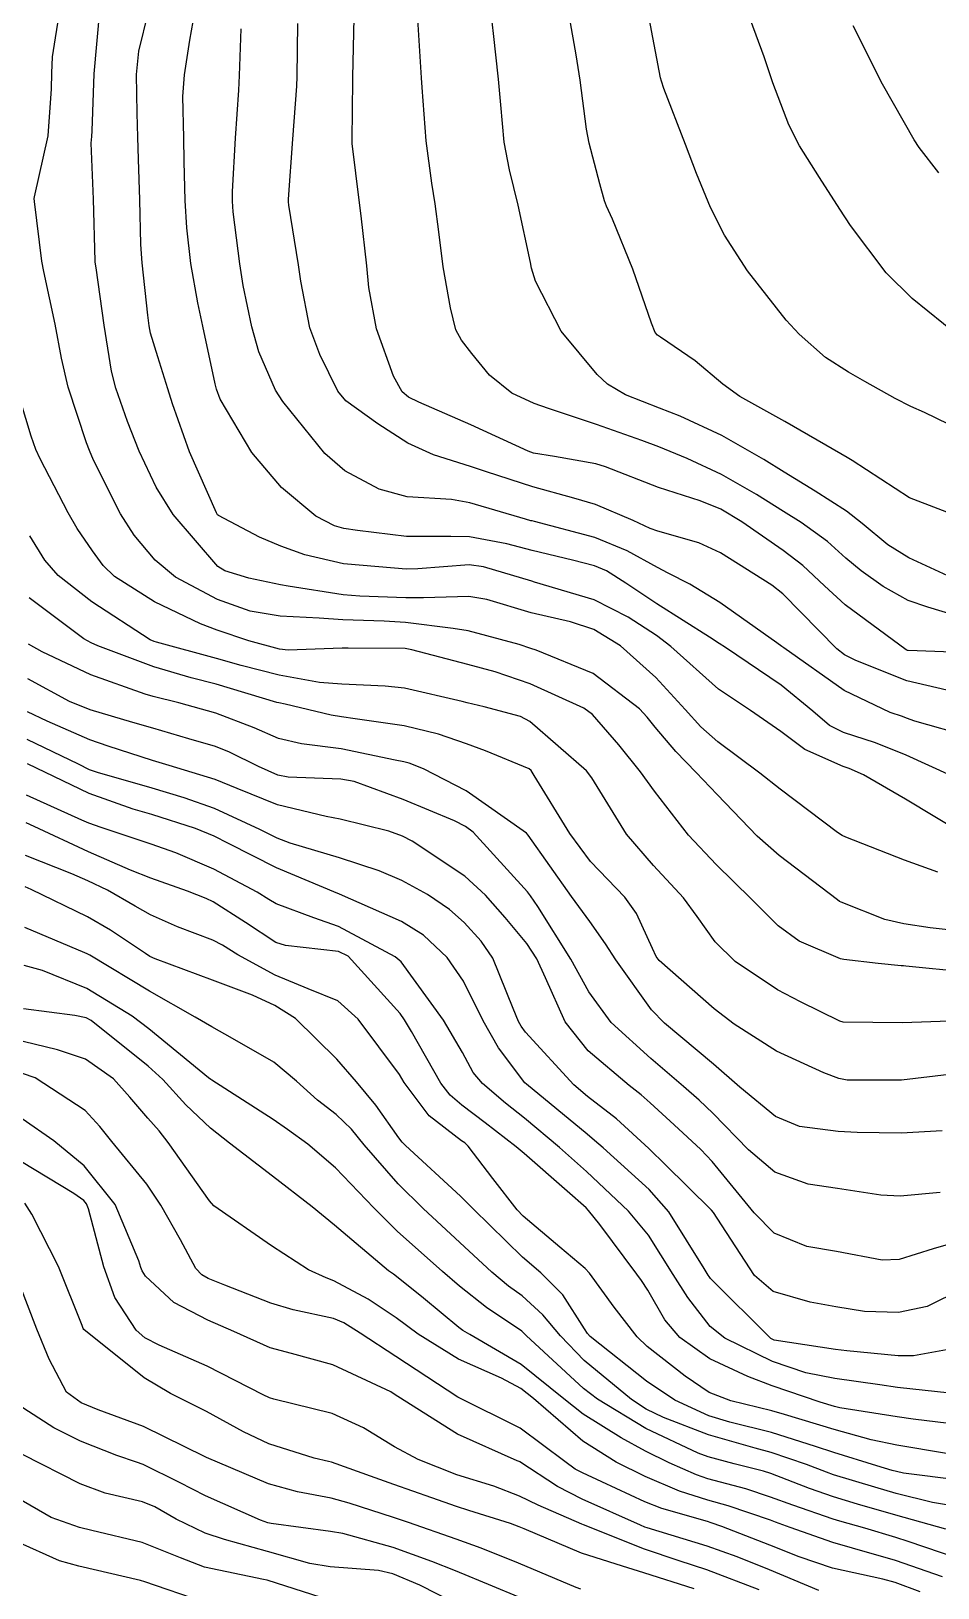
# Model space of a CAD drawing. Header units: metres. Extents: x 318500 to 325275, y 7408834 to 7428799.
# Drawn here: x 322762.46 to 322791.35, y 7421890.12 to 7421939.71 of the extents above; entities that cross this region are included whole.
import ezdxf

# ---------------------------------------------------------------- set-up
doc = ezdxf.new("R2010")
doc.units = ezdxf.units.M
doc.header["$MEASUREMENT"] = 0
for name, color, linetype in [('Curvas de Nivel 1m', 11, 'Continuous'), ('Curvas de Nivel 5m', 15, 'Continuous'), ('Vias Primárias', 230, 'Continuous')]:
    doc.layers.add(name, color=color, linetype=linetype)

msp = doc.modelspace()

# ---------------------------------------------------------------- linework, layer by layer
at = {"layer": 'Curvas de Nivel 1m', "flags": 128}
for points, elevation in [([(322791.352, 7421912.921), (322790.289, 7421913.299), (322788.422, 7421914.028), (322788.301, 7421914.089), (322788.152, 7421914.182), (322786.323, 7421915.561), (322785.678, 7421916.067), (322784.34, 7421917.072), (322783.8, 7421917.544), (322783.303, 7421918.096), (322782.365, 7421919.116), (322781.242, 7421920.127), (322780.388, 7421920.65), (322779.646, 7421920.893), (322778.395, 7421921.176), (322776.982, 7421921.6), (322776.403, 7421921.696), (322774.961, 7421921.652), (322774.402, 7421921.659), (322772.93, 7421921.707), (322772.403, 7421921.747), (322770.648, 7421922.025), (322770.407, 7421922.065), (322769.395, 7421922.285), (322768.63, 7421922.514), (322768.414, 7421922.659), (322766.983, 7421924.314), (322766.443, 7421925.179), (322765.909, 7421926.328), (322765.53, 7421927.278), (322765.164, 7421928.34), (322765.027, 7421928.874), (322764.794, 7421930.346), (322764.537, 7421932.165), (322764.506, 7421932.351), (322764.505, 7421932.386), (322764.454, 7421934.352), (322764.378, 7421936.143), (322764.396, 7421936.353), (322764.409, 7421936.536), (322764.473, 7421938.352), (322764.65, 7421940.35)], 781), ([(322792.134, 7421914.151), (322790.319, 7421915.244), (322788.977, 7421916.02), (322788.528, 7421916.223), (322788.333, 7421916.287), (322787.115, 7421916.825), (322786.343, 7421917.4), (322785.381, 7421918.07), (322784.36, 7421918.746), (322782.843, 7421920.103), (322782.385, 7421920.454), (322781.479, 7421921.038), (322780.402, 7421921.587), (322778.503, 7421922.159), (322778.41, 7421922.184), (322776.879, 7421922.647), (322776.415, 7421922.703), (322774.779, 7421922.58), (322774.414, 7421922.573), (322774.039, 7421922.598), (322772.415, 7421922.737), (322771.186, 7421923.026), (322770.42, 7421923.304), (322769.733, 7421923.59), (322768.43, 7421924.275), (322768.405, 7421924.3), (322768.37, 7421924.362), (322767.505, 7421926.31), (322766.965, 7421927.833), (322766.815, 7421928.317), (322766.5, 7421929.332), (322766.27, 7421930.086), (322766.225, 7421930.324), (322766.177, 7421930.663), (322765.998, 7421932.328), (322765.963, 7421932.915), (322765.925, 7421934.33), (322765.882, 7421935.629), (322765.858, 7421936.331), (322765.837, 7421937.096), (322765.823, 7421938.332), (322765.889, 7421939.074), (322766.198, 7421940.327)], 782), ([(322791.779, 7421915.986), (322790.336, 7421916.649), (322789.359, 7421917.034), (322788.343, 7421917.366), (322787.894, 7421917.586), (322787.369, 7421918.045), (322786.362, 7421918.877), (322784.583, 7421920.078), (322784.382, 7421920.205), (322784.07, 7421920.4), (322782.4, 7421921.469), (322781.405, 7421922.125), (322780.792, 7421922.513), (322780.415, 7421922.674), (322779.709, 7421922.855), (322778.42, 7421923.165), (322777.621, 7421923.371), (322776.424, 7421923.596), (322775.835, 7421923.61), (322774.424, 7421923.61), (322772.86, 7421923.802), (322772.426, 7421923.866), (322772.127, 7421923.945), (322771.531, 7421924.253), (322770.443, 7421925.169), (322769.49, 7421926.285), (322768.485, 7421927.985), (322768.365, 7421928.301), (322768.322, 7421928.472), (322767.928, 7421930.306), (322767.776, 7421931.052), (322767.547, 7421932.31), (322767.426, 7421933.443), (322767.372, 7421934.312), (322767.335, 7421935.56), (322767.326, 7421936.313), (322767.298, 7421937.625), (322767.35, 7421938.313), (322767.524, 7421939.424), (322767.681, 7421940.31)], 783), ([(322792.343, 7421917.238), (322790.619, 7421917.726), (322790.348, 7421917.825), (322790.221, 7421917.874), (322789.825, 7421918.008), (322788.36, 7421918.705), (322786.437, 7421920.059), (322786.381, 7421920.104), (322786.218, 7421920.226), (322784.401, 7421921.506), (322783.445, 7421922.094), (322782.753, 7421922.445), (322782.415, 7421922.619), (322781.453, 7421923.157), (322780.424, 7421923.577), (322778.504, 7421924.084), (322778.429, 7421924.106), (322778.383, 7421924.114), (322778.21, 7421924.163), (322776.437, 7421924.677), (322775.851, 7421924.787), (322774.44, 7421924.877), (322773.55, 7421925.122), (322772.452, 7421925.704), (322771.821, 7421926.25), (322770.485, 7421927.91), (322770.252, 7421928.274), (322769.714, 7421929.493), (322769.489, 7421930.285), (322769.218, 7421931.602), (322769.109, 7421932.291), (322768.903, 7421933.957), (322768.873, 7421934.295), (322768.876, 7421934.599), (322768.971, 7421936.294), (322769.081, 7421937.825), (322769.106, 7421938.293), (322769.151, 7421939.784)], 784), ([(322792.379, 7421919.905), (322790.403, 7421919.977), (322790.38, 7421919.98), (322790.342, 7421920.001), (322788.401, 7421921.428), (322787.737, 7421922.04), (322787.052, 7421922.686), (322786.421, 7421923.167), (322785.109, 7421924.073), (322784.436, 7421924.479), (322783.781, 7421924.749), (322782.446, 7421925.167), (322780.758, 7421925.833), (322780.457, 7421925.925), (322779.136, 7421926.153), (322778.462, 7421926.269), (322778.3, 7421926.325), (322776.475, 7421927.167), (322774.809, 7421927.891), (322774.487, 7421928.048), (322774.285, 7421928.222), (322774.005, 7421928.714), (322773.467, 7421930.23), (322773.223, 7421931.54), (322773.153, 7421932.234), (322772.975, 7421933.824), (322772.929, 7421934.236), (322772.695, 7421936.132), (322772.691, 7421936.239), (322772.71, 7421938.148), (322772.709, 7421938.239), (322772.751, 7421940.136)], 786), ([(322792.394, 7421920.943), (322791.031, 7421921.363), (322790.404, 7421921.569), (322789.606, 7421922.012), (322788.905, 7421922.513), (322788.419, 7421922.923), (322787.831, 7421923.446), (322786.991, 7421924.052), (322786.435, 7421924.404), (322785.569, 7421924.943), (322784.453, 7421925.584), (322783.364, 7421926.096), (322782.465, 7421926.465), (322781.919, 7421926.668), (322780.476, 7421927.177), (322778.95, 7421927.689), (322778.485, 7421927.842), (322777.774, 7421928.171), (322777.069, 7421928.754), (322776.502, 7421929.435), (322776.175, 7421929.863), (322775.997, 7421930.198), (322775.824, 7421930.896), (322775.591, 7421932.204), (322775.45, 7421933.314), (322775.337, 7421934.208), (322775.231, 7421934.865), (322775.049, 7421936.213), (322774.916, 7421937.915), (322774.894, 7421938.216), (322774.781, 7421940.085)], 787), ([(322792.353, 7421922.038), (322790.419, 7421922.926), (322789.754, 7421923.34), (322788.942, 7421924.022), (322788.436, 7421924.419), (322787.435, 7421925.055), (322786.454, 7421925.66), (322785.803, 7421926.067), (322784.471, 7421926.826), (322783.137, 7421927.443), (322782.484, 7421927.7), (322781.393, 7421928.126), (322780.823, 7421928.464), (322780.496, 7421928.772), (322779.352, 7421930.152), (322778.534, 7421931.745), (322778.405, 7421932.162), (322778.368, 7421932.337), (322777.977, 7421934.169), (322777.699, 7421935.291), (322777.535, 7421936.176), (322777.429, 7421937.357), (322777.353, 7421938.179), (322777.191, 7421939.633), (322777.134, 7421940.183)], 788), ([(322792.271, 7421924.143), (322790.443, 7421924.84), (322788.614, 7421926.028), (322788.461, 7421926.126), (322788.253, 7421926.244), (322786.478, 7421927.27), (322785.04, 7421928.074), (322784.494, 7421928.464), (322783.616, 7421929.208), (322782.508, 7421929.955), (322782.419, 7421930.021), (322782.347, 7421930.112), (322782.223, 7421930.405), (322781.63, 7421932.124), (322780.98, 7421933.718), (322780.79, 7421934.137), (322780.733, 7421934.299), (322780.577, 7421934.841), (322780.242, 7421936.143), (322780.16, 7421936.581), (322779.951, 7421938.147), (322779.828, 7421938.952), (322779.617, 7421940.15)], 789), ([(322792.032, 7421929.985), (322790.528, 7421931.194), (322789.701, 7421932.013), (322788.562, 7421933.513), (322788.231, 7421934.035), (322787.582, 7421935.047), (322786.939, 7421936.055), (322786.6, 7421936.729), (322786.096, 7421938.065), (322785.811, 7421938.89), (322785.38, 7421940.073)], 791), ([(322791.377, 7421935.197), (322790.754, 7421935.998), (322790.594, 7421936.243), (322789.585, 7421938.016), (322788.648, 7421939.881)], 792), ([(322792.246, 7421909.732), (322790.326, 7421909.922), (322790.249, 7421909.928), (322790.181, 7421909.933), (322789.449, 7421910.012), (322788.354, 7421910.131), (322788.251, 7421910.154), (322786.931, 7421910.724), (322786.262, 7421911.212), (322785.406, 7421912.069), (322784.286, 7421913.16), (322783.405, 7421914.093), (322782.321, 7421915.497), (322781.871, 7421916.117), (322781.186, 7421916.975), (322780.348, 7421917.936), (322780.07, 7421918.143), (322778.361, 7421918.915), (322777.247, 7421919.296), (322776.37, 7421919.529), (322774.589, 7421920.004), (322774.377, 7421920.037), (322772.563, 7421920.053), (322772.377, 7421920.05), (322770.656, 7421919.985), (322770.376, 7421920.023), (322769.399, 7421920.285), (322768.385, 7421920.624), (322767.861, 7421920.832), (322766.398, 7421921.529), (322765.117, 7421922.339), (322764.757, 7421922.688), (322764.418, 7421923.154), (322763.935, 7421923.868), (322763.642, 7421924.362), (322762.746, 7421926.086), (322762.616, 7421926.378), (322762.466, 7421926.809), (322761.99, 7421928.385)], 779), ([(322792.027, 7421908.178), (322790.222, 7421908.114), (322788.334, 7421908.141), (322788.222, 7421908.173), (322786.97, 7421908.787), (322786.237, 7421909.168), (322784.896, 7421910.074), (322784.256, 7421910.696), (322783.678, 7421911.503), (322783.243, 7421912.095), (322782.285, 7421913.134), (322781.425, 7421914.123), (322780.327, 7421915.92), (322780.152, 7421916.142), (322778.346, 7421917.719), (322778.058, 7421917.875), (322776.898, 7421918.182), (322776.352, 7421918.315), (322776.192, 7421918.353), (322774.358, 7421918.774), (322773.739, 7421918.847), (322772.36, 7421918.911), (322771.648, 7421918.964), (322770.364, 7421919.188), (322769.159, 7421919.497), (322768.371, 7421919.72), (322766.457, 7421920.241), (322766.379, 7421920.263), (322766.256, 7421920.322), (322764.398, 7421921.529), (322763.326, 7421922.366), (322762.901, 7421922.858), (322762.423, 7421923.636)], 778), ([(322791.71, 7421906.472), (322790.194, 7421906.292), (322788.462, 7421906.294), (322788.195, 7421906.343), (322787.713, 7421906.522), (322786.207, 7421907.218), (322784.855, 7421908.074), (322784.227, 7421908.56), (322782.473, 7421910.107), (322782.371, 7421910.228), (322782.254, 7421910.484), (322781.752, 7421911.605), (322781.372, 7421912.123), (322780.287, 7421913.261), (322779.626, 7421914.147), (322778.486, 7421916), (322778.388, 7421916.159), (322778.33, 7421916.207), (322776.94, 7421916.785), (322776.338, 7421917.004), (322775.446, 7421917.309), (322774.344, 7421917.574), (322772.782, 7421917.8), (322772.346, 7421917.863), (322772.023, 7421917.922), (322770.552, 7421918.267), (322770.351, 7421918.315), (322770.294, 7421918.327), (322768.359, 7421918.902), (322767.559, 7421919.111), (322766.367, 7421919.453), (322764.592, 7421920.131), (322764.378, 7421920.219), (322764.138, 7421920.354), (322762.399, 7421921.656)], 777), ([(322791.491, 7421904.673), (322790.176, 7421904.604), (322788.777, 7421904.622), (322788.176, 7421904.654), (322786.939, 7421904.81), (322786.181, 7421905.133), (322785.04, 7421906.072), (322784.201, 7421906.801), (322782.645, 7421908.104), (322782.226, 7421908.533), (322781.091, 7421910.127), (322780.761, 7421910.638), (322780.262, 7421911.341), (322779.678, 7421912.146), (322778.299, 7421914.099), (322778.242, 7421914.161), (322776.32, 7421915.511), (322774.963, 7421916.21), (322774.504, 7421916.389), (322774.332, 7421916.437), (322774.065, 7421916.49), (322772.336, 7421916.846), (322771.079, 7421917), (322770.339, 7421917.173), (322769.571, 7421917.511), (322768.347, 7421917.983), (322767.168, 7421918.312), (322766.353, 7421918.512), (322766.092, 7421918.586), (322764.363, 7421919.199), (322762.814, 7421919.933), (322762.377, 7421920.175)], 776), ([(322792.128, 7421901.183), (322791.196, 7421900.918), (322790.119, 7421900.582), (322789.57, 7421900.556), (322788.122, 7421900.833), (322787.178, 7421900.991), (322786.13, 7421901.413), (322785.497, 7421902.066), (322784.164, 7421903.704), (322783.793, 7421904.086), (322782.949, 7421904.869), (322782.185, 7421905.573), (322781.895, 7421905.822), (322781.511, 7421906.12), (322780.206, 7421907.222), (322779.476, 7421908.147), (322778.846, 7421909.549), (322778.578, 7421910.157), (322778.255, 7421910.642), (322777.565, 7421911.472), (322776.933, 7421912.18), (322776.279, 7421912.786), (322774.603, 7421913.908), (322774.298, 7421914.063), (322773.855, 7421914.224), (322772.305, 7421914.603), (322771.866, 7421914.687), (322770.312, 7421915.067), (322769.029, 7421915.579), (322768.324, 7421915.867), (322766.858, 7421916.315), (322766.332, 7421916.471), (322764.922, 7421916.927), (322764.338, 7421917.133), (322762.978, 7421917.73), (322762.347, 7421918.024)], 774), ([(322792.106, 7421899.626), (322791.009, 7421899.083), (322790.099, 7421898.886), (322789.008, 7421898.925), (322788.1, 7421899.075), (322787.277, 7421899.218), (322786.105, 7421899.564), (322785.504, 7421900.066), (322784.317, 7421901.898), (322784.202, 7421902.079), (322784.141, 7421902.153), (322782.648, 7421903.617), (322782.17, 7421904.083), (322782.145, 7421904.11), (322781.116, 7421905.062), (322780.186, 7421905.772), (322779.755, 7421906.144), (322778.215, 7421907.823), (322778.069, 7421908.013), (322777.986, 7421908.164), (322777.817, 7421908.576), (322777.167, 7421910.176), (322776.798, 7421910.724), (322776.261, 7421911.315), (322775.794, 7421911.726), (322775.086, 7421912.208), (322774.277, 7421912.654), (322773.552, 7421912.956), (322772.287, 7421913.377), (322770.715, 7421913.842), (322770.296, 7421914.001), (322769.746, 7421914.278), (322768.31, 7421914.948), (322767.336, 7421915.289), (322766.319, 7421915.589), (322764.581, 7421916.092), (322764.327, 7421916.18), (322763.968, 7421916.354), (322762.338, 7421917.141)], 773), ([(322792.087, 7421897.787), (322790.571, 7421897.507), (322790.083, 7421897.507), (322788.445, 7421897.664), (322788.085, 7421897.708), (322786.139, 7421898.009), (322786.089, 7421898.026), (322786.03, 7421898.061), (322784.109, 7421899.976), (322784.061, 7421900.033), (322784.032, 7421900.081), (322783.909, 7421900.287), (322782.778, 7421902.1), (322782.15, 7421902.809), (322780.689, 7421904.132), (322780.41, 7421904.374), (322780.174, 7421904.568), (322778.242, 7421906.159), (322778.191, 7421906.207), (322777.35, 7421907.316), (322776.867, 7421908.18), (322776.239, 7421909.446), (322775.72, 7421910.198), (322774.96, 7421910.913), (322774.261, 7421911.345), (322772.289, 7421912.22), (322772.27, 7421912.229), (322772.237, 7421912.241), (322770.282, 7421913.051), (322768.756, 7421913.83), (322768.296, 7421914.066), (322767.695, 7421914.306), (322766.307, 7421914.754), (322765.709, 7421914.929), (322764.316, 7421915.418), (322762.348, 7421916.37)], 772), ([(322791.725, 7421896.324), (322790.068, 7421896.504), (322789.495, 7421896.582), (322788.071, 7421896.785), (322787.148, 7421896.97), (322786.079, 7421897.326), (322784.56, 7421898.075), (322784.094, 7421898.447), (322783.379, 7421899.367), (322782.919, 7421900.098), (322782.129, 7421901.358), (322781.494, 7421902.12), (322780.159, 7421903.384), (322779.296, 7421904.149), (322778.179, 7421905.083), (322777.575, 7421905.56), (322776.841, 7421906.18), (322776.549, 7421906.538), (322776.205, 7421907.17), (322775.601, 7421908.199), (322774.248, 7421910.063), (322774.065, 7421910.222), (322772.259, 7421911.183), (322771.472, 7421911.462), (322770.266, 7421911.912), (322770.04, 7421912.045), (322769.665, 7421912.279), (322768.281, 7421913.01), (322767.073, 7421913.528), (322766.292, 7421913.808), (322764.693, 7421914.344), (322764.302, 7421914.478), (322764.082, 7421914.574), (322762.315, 7421915.369)], 771), ([(322791.619, 7421894.402), (322790.04, 7421894.66), (322789.219, 7421894.836), (322788.047, 7421895.161), (322786.462, 7421895.645), (322786.055, 7421895.757), (322784.751, 7421896.073), (322784.064, 7421896.342), (322783.297, 7421896.867), (322782.085, 7421897.809), (322781.77, 7421898.113), (322781.038, 7421899.06), (322780.247, 7421900.138), (322780.112, 7421900.288), (322779.301, 7421900.97), (322778.137, 7421901.956), (322777.943, 7421902.163), (322777.176, 7421903.154), (322776.386, 7421904.187), (322776.275, 7421904.292), (322776.172, 7421904.361), (322775.14, 7421905.16), (322774.348, 7421906.218), (322774.194, 7421906.467), (322772.878, 7421908.233), (322772.229, 7421908.819), (322771.288, 7421909.201), (322770.24, 7421909.633), (322769.048, 7421910.282), (322768.56, 7421910.594), (322768.255, 7421910.753), (322767.125, 7421911.178), (322766.262, 7421911.559), (322765.775, 7421911.837), (322764.898, 7421912.341), (322764.274, 7421912.645), (322763.764, 7421912.869), (322762.286, 7421913.444)], 769), ([(322792.026, 7421893.547), (322790.258, 7421893.767), (322790.028, 7421893.82), (322789.888, 7421893.861), (322789.405, 7421894.009), (322788.036, 7421894.433), (322787.451, 7421894.626), (322786.045, 7421895.068), (322784.722, 7421895.401), (322784.053, 7421895.602), (322782.97, 7421896.096), (322782.069, 7421896.698), (322780.272, 7421898.128), (322780.184, 7421898.222), (322780.092, 7421898.369), (322779.404, 7421899.448), (322778.703, 7421900.154), (322778.117, 7421900.655), (322776.56, 7421902.184), (322776.146, 7421902.599), (322774.393, 7421904.208), (322774.278, 7421904.316), (322774.172, 7421904.45), (322773.446, 7421905.491), (322772.824, 7421906.234), (322772.201, 7421906.964), (322770.889, 7421908.26), (322770.226, 7421908.67), (322769.51, 7421908.998), (322768.238, 7421909.477), (322766.41, 7421910.155), (322766.249, 7421910.234), (322766.107, 7421910.322), (322764.992, 7421911.073), (322764.261, 7421911.497), (322762.464, 7421912.368), (322762.271, 7421912.449)], 768), ([(322792.017, 7421892.7), (322791.173, 7421892.834), (322790.021, 7421893.127), (322789.338, 7421893.325), (322788.027, 7421893.723), (322787.797, 7421893.802), (322787.164, 7421894.043), (322786.036, 7421894.43), (322785.534, 7421894.568), (322784.044, 7421894.988), (322782.606, 7421895.547), (322782.056, 7421895.815), (322781.588, 7421896.115), (322780.078, 7421897.362), (322779.322, 7421898.142), (322778.761, 7421898.818), (322778.103, 7421899.416), (322777.668, 7421899.729), (322777.138, 7421900.175), (322776.124, 7421901.12), (322774.947, 7421902.202), (322774.152, 7421902.989), (322773.075, 7421904.226), (322772.668, 7421904.728), (322772.18, 7421905.199), (322771.589, 7421905.654), (322770.912, 7421906.259), (322770.199, 7421906.862), (322768.881, 7421907.613), (322768.215, 7421907.987), (322767.692, 7421908.298), (322766.232, 7421909.129), (322764.329, 7421910.269), (322764.249, 7421910.311), (322764.172, 7421910.351), (322762.258, 7421911.152)], 767), ([(322791.603, 7421891.984), (322790.014, 7421892.435), (322788.784, 7421892.785), (322788.02, 7421893.018), (322787.264, 7421893.279), (322786.027, 7421893.758), (322785.798, 7421893.832), (322784.861, 7421894.072), (322784.033, 7421894.291), (322783.712, 7421894.407), (322782.046, 7421895.198), (322780.506, 7421896.126), (322780.065, 7421896.472), (322778.234, 7421898.158), (322778.163, 7421898.231), (322778.091, 7421898.293), (322776.97, 7421899.048), (322776.105, 7421899.73), (322775.57, 7421900.195), (322774.129, 7421901.484), (322773.381, 7421902.221), (322772.159, 7421903.499), (322771.279, 7421904.253), (322770.632, 7421904.721), (322770.178, 7421905.043), (322768.222, 7421906.29), (322768.19, 7421906.308), (322768.114, 7421906.368), (322766.214, 7421907.924), (322765.677, 7421908.328), (322764.233, 7421909.206), (322762.823, 7421909.782), (322762.244, 7421909.944)], 766), ([(322791.501, 7421890.471), (322789.995, 7421890.987), (322788.634, 7421891.387), (322788.003, 7421891.564), (322786.64, 7421892.044), (322786.174, 7421892.211), (322786.012, 7421892.27), (322784.669, 7421892.726), (322784.018, 7421892.91), (322783.123, 7421893.196), (322782.026, 7421893.669), (322781.102, 7421894.119), (322780.04, 7421894.791), (322778.467, 7421896.154), (322778.065, 7421896.469), (322777.443, 7421896.796), (322776.078, 7421897.4), (322774.79, 7421898.203), (322774.095, 7421898.715), (322773.197, 7421899.319), (322772.107, 7421899.899), (322771.861, 7421899.997), (322771.294, 7421900.252), (322770.121, 7421901.009), (322768.286, 7421902.289), (322768.142, 7421902.447), (322766.832, 7421904.31), (322766.537, 7421904.678), (322766.178, 7421905.079), (322765.608, 7421905.753), (322765.084, 7421906.337), (322764.199, 7421906.965), (322763.306, 7421907.256), (322762.207, 7421907.521)], 764), ([(322790.788, 7421889.992), (322789.984, 7421890.289), (322789.598, 7421890.394), (322787.991, 7421890.75), (322786.931, 7421891.106), (322786.001, 7421891.482), (322784.47, 7421892.073), (322784.122, 7421892.19), (322784.011, 7421892.227), (322782.556, 7421892.643), (322782.017, 7421892.855), (322780.648, 7421893.5), (322780.026, 7421893.78), (322779.794, 7421893.9), (322779.46, 7421894.139), (322778.046, 7421895.2), (322776.06, 7421896.19), (322774.079, 7421897.486), (322772.944, 7421898.227), (322772.421, 7421898.563), (322772.095, 7421898.696), (322770.816, 7421898.978), (322770.099, 7421899.192), (322768.631, 7421899.758), (322768.107, 7421899.969), (322767.901, 7421900.086), (322767.709, 7421900.296), (322767.22, 7421901.207), (322766.6, 7421902.313), (322766.15, 7421902.976), (322765.038, 7421904.337), (322764.65, 7421904.818), (322764.18, 7421905.327), (322762.593, 7421906.366), (322762.192, 7421906.505)], 763), ([(322787.561, 7421890.034), (322785.99, 7421890.693), (322784.957, 7421891.105), (322784.001, 7421891.447), (322782.091, 7421892.027), (322782.009, 7421892.055), (322781.872, 7421892.111), (322780.018, 7421892.945), (322779.228, 7421893.348), (322778.03, 7421894.132), (322778.014, 7421894.144), (322777.949, 7421894.161), (322776.042, 7421895.01), (322774.149, 7421896.209), (322774.061, 7421896.271), (322773.917, 7421896.358), (322772.075, 7421897.227), (322770.753, 7421897.586), (322770.082, 7421897.768), (322768.917, 7421898.282), (322768.094, 7421898.643), (322767.006, 7421899.213), (322766.107, 7421900.047), (322766, 7421900.213), (322765.957, 7421900.322), (322765.898, 7421900.538), (322765.138, 7421902.335), (322764.158, 7421903.567), (322763.184, 7421904.36), (322762.177, 7421905.059)], 762), ([(322785.657, 7421890.055), (322783.989, 7421890.695), (322783.105, 7421890.982), (322781.999, 7421891.351), (322780.061, 7421892.129), (322780.01, 7421892.152), (322778.616, 7421892.751), (322778.019, 7421893.041), (322777.203, 7421893.354), (322776.025, 7421893.715), (322774.798, 7421894.202), (322774.036, 7421894.615), (322773.051, 7421895.219), (322772.052, 7421895.674), (322770.195, 7421896.13), (322770.059, 7421896.173), (322769.858, 7421896.272), (322768.073, 7421897.179), (322766.542, 7421897.854), (322766.086, 7421898.086), (322765.813, 7421898.324), (322765.133, 7421899.368), (322764.779, 7421900.34), (322764.296, 7421902.19), (322764.229, 7421902.349), (322764.142, 7421902.453), (322763.82, 7421902.679), (322762.16, 7421903.694)], 761), ([(322779.979, 7421890.079), (322779.831, 7421890.132), (322777.991, 7421890.91), (322776.798, 7421891.378), (322776.002, 7421891.672), (322774.486, 7421892.205), (322774.012, 7421892.362), (322772.599, 7421892.815), (322772.017, 7421892.971), (322770.944, 7421893.181), (322770.022, 7421893.433), (322768.05, 7421894.27), (322768.03, 7421894.277), (322768.003, 7421894.29), (322766.044, 7421895.257), (322764.602, 7421895.792), (322764.055, 7421896.007), (322763.585, 7421896.355), (322763.035, 7421897.401), (322762.642, 7421898.364), (322762.104, 7421899.768)], 759), ([(322777.975, 7421889.827), (322777.164, 7421890.172), (322775.987, 7421890.66), (322775.231, 7421890.958), (322773.998, 7421891.405), (322772.39, 7421891.849), (322772.005, 7421891.916), (322770.112, 7421892.165), (322770.009, 7421892.186), (322769.769, 7421892.272), (322768.018, 7421893.052), (322767.195, 7421893.476), (322766.027, 7421894.045), (322765.825, 7421894.12), (322765.198, 7421894.332), (322764.037, 7421894.793), (322763.186, 7421895.216), (322762.054, 7421895.95)], 758), ([(322775.972, 7421889.626), (322774.848, 7421890.201), (322773.985, 7421890.565), (322773.528, 7421890.675), (322771.988, 7421890.792), (322771.342, 7421890.898), (322769.995, 7421891.273), (322768.624, 7421891.66), (322768.004, 7421891.857), (322767.088, 7421892.304), (322766.4, 7421892.7), (322766.015, 7421892.855), (322764.818, 7421893.138), (322764.021, 7421893.429), (322762.186, 7421894.368)], 757), ([(322771.972, 7421889.723), (322770.281, 7421890.265), (322769.981, 7421890.362), (322769.865, 7421890.388), (322767.987, 7421890.782), (322767.22, 7421891.073), (322765.999, 7421891.563), (322764.4, 7421891.949), (322764.005, 7421892.044), (322763.104, 7421892.359), (322762.016, 7421892.989)], 756)]:
    msp.add_lwpolyline(points, dxfattribs=dict(at, elevation=elevation))
at = {"layer": 'Curvas de Nivel 5m', "flags": 128}
for points, elevation in [([(322792.26, 7421911.016), (322791.107, 7421911.147), (322790.263, 7421911.269), (322789.664, 7421911.409), (322788.269, 7421911.958), (322788.22, 7421911.982), (322788.151, 7421912.032), (322786.291, 7421913.453), (322785.595, 7421914.067), (322784.32, 7421915.393), (322783.653, 7421916.09), (322783, 7421916.764), (322782.344, 7421917.535), (322782.089, 7421917.855), (322781.841, 7421918.118), (322780.367, 7421919.246), (322778.55, 7421919.986), (322778.378, 7421920.043), (322778.012, 7421920.166), (322776.386, 7421920.604), (322775.905, 7421920.679), (322774.39, 7421920.865), (322773.706, 7421920.911), (322772.391, 7421920.959), (322771.638, 7421921.004), (322770.392, 7421921.074), (322769.444, 7421921.235), (322768.4, 7421921.602), (322767.062, 7421922.313), (322766.415, 7421922.854), (322765.749, 7421923.656), (322765.306, 7421924.337), (322764.455, 7421926.046), (322764.32, 7421926.352), (322764.228, 7421926.589), (322763.646, 7421928.363), (322763.429, 7421929.296), (322763.226, 7421930.369), (322762.863, 7421932.047), (322762.803, 7421932.376), (322762.569, 7421934.28), (322762.559, 7421934.38), (322762.57, 7421934.426), (322763.003, 7421936.374), (322763.11, 7421937.875), (322763.12, 7421938.372), (322763.142, 7421938.886), (322763.379, 7421940.369)], 780), ([(322791.631, 7421918.718), (322790.365, 7421919.017), (322788.735, 7421919.664), (322788.377, 7421919.844), (322788.13, 7421920.034), (322786.406, 7421921.78), (322786.062, 7421922.063), (322784.42, 7421923.093), (322783.737, 7421923.404), (322782.427, 7421923.776), (322782.181, 7421923.867), (322781.644, 7421924.122), (322780.437, 7421924.629), (322779.753, 7421924.834), (322778.445, 7421925.188), (322776.966, 7421925.669), (322776.455, 7421925.835), (322775.284, 7421926.208), (322774.466, 7421926.587), (322773.503, 7421927.201), (322772.485, 7421927.933), (322772.231, 7421928.244), (322771.657, 7421929.409), (322771.337, 7421930.258), (322771.054, 7421931.74), (322770.983, 7421932.263), (322770.677, 7421934.16), (322770.662, 7421934.269), (322770.659, 7421934.357), (322770.797, 7421936.267), (322770.925, 7421937.956), (322770.935, 7421938.265), (322770.963, 7421939.947)], 785), ([(322792.472, 7421926.81), (322790.924, 7421927.555), (322790.486, 7421927.754), (322789.99, 7421928.007), (322789.021, 7421928.548), (322788.498, 7421928.842), (322787.772, 7421929.31), (322786.926, 7421930.054), (322786.517, 7421930.499), (322785.289, 7421932.073), (322784.557, 7421933.205), (322784.107, 7421934.087), (322783.659, 7421935.172), (322783.311, 7421936.099), (322782.617, 7421937.882), (322782.543, 7421938.111), (322782.515, 7421938.218), (322782.149, 7421940.118)], 790), ([(322791.422, 7421902.716), (322790.149, 7421902.598), (322789.532, 7421902.626), (322788.152, 7421902.844), (322787.221, 7421902.977), (322786.159, 7421903.358), (322785.321, 7421904.068), (322784.182, 7421905.241), (322783.748, 7421905.649), (322783.247, 7421906.094), (322782.203, 7421906.979), (322780.945, 7421908.129), (322780.234, 7421909.106), (322779.656, 7421910.146), (322778.603, 7421911.82), (322778.37, 7421912.159), (322778.272, 7421912.293), (322776.542, 7421914.186), (322776.303, 7421914.375), (322775.95, 7421914.551), (322774.315, 7421915.236), (322772.757, 7421915.802), (322772.325, 7421915.884), (322770.652, 7421915.939), (322770.326, 7421916.007), (322769.707, 7421916.279), (322768.784, 7421916.743), (322768.336, 7421916.92), (322767.482, 7421917.166), (322766.342, 7421917.499), (322765.701, 7421917.688), (322764.347, 7421918.087), (322763.687, 7421918.357), (322762.361, 7421919.081)], 775), ([(322792.05, 7421895.313), (322790.559, 7421895.488), (322790.053, 7421895.564), (322788.228, 7421895.857), (322788.058, 7421895.897), (322787.596, 7421896.037), (322786.067, 7421896.553), (322785.29, 7421896.85), (322784.08, 7421897.413), (322783.125, 7421898.094), (322782.653, 7421898.66), (322782.105, 7421899.597), (322781.91, 7421899.914), (322781.763, 7421900.115), (322780.575, 7421901.692), (322780.221, 7421902.139), (322780.141, 7421902.221), (322779.538, 7421902.757), (322778.167, 7421903.951), (322777.919, 7421904.164), (322776.932, 7421904.933), (322776.183, 7421905.496), (322775.808, 7421905.816), (322775.519, 7421906.2), (322774.582, 7421907.846), (322774.36, 7421908.218), (322774.223, 7421908.411), (322772.564, 7421910.237), (322772.251, 7421910.386), (322770.564, 7421910.576), (322770.254, 7421910.677), (322769.294, 7421911.313), (322768.267, 7421911.967), (322768.044, 7421912.079), (322767.44, 7421912.308), (322766.276, 7421912.73), (322765.633, 7421912.976), (322764.288, 7421913.565), (322762.561, 7421914.367), (322762.302, 7421914.485)], 770), ([(322791.996, 7421891.058), (322790.405, 7421891.595), (322790.006, 7421891.722), (322789.026, 7421892.015), (322788.228, 7421892.243), (322788.013, 7421892.309), (322786.725, 7421892.751), (322786.02, 7421893.009), (322785.227, 7421893.273), (322784.025, 7421893.593), (322783.657, 7421893.717), (322782.786, 7421894.099), (322782.035, 7421894.475), (322781.257, 7421894.902), (322780.053, 7421895.647), (322779.436, 7421896.139), (322778.076, 7421897.231), (322776.44, 7421898.185), (322776.219, 7421898.316), (322776.092, 7421898.411), (322774.96, 7421899.343), (322774.108, 7421900.036), (322774.004, 7421900.106), (322773.851, 7421900.214), (322772.131, 7421901.667), (322771.413, 7421902.251), (322770.154, 7421903.228), (322768.778, 7421904.284), (322768.175, 7421904.758), (322767.39, 7421905.51), (322766.661, 7421906.313), (322766.196, 7421906.738), (322764.378, 7421908.187), (322764.219, 7421908.275), (322763.851, 7421908.354), (322762.223, 7421908.566)], 765), ([(322783.581, 7421890.086), (322781.987, 7421890.593), (322781.302, 7421890.805), (322779.996, 7421891.222), (322778.17, 7421891.995), (322778.009, 7421892.064), (322777.73, 7421892.164), (322776.41, 7421892.58), (322776.015, 7421892.71), (322775.225, 7421892.991), (322774.022, 7421893.413), (322773.423, 7421893.618), (322772.029, 7421894.117), (322771.933, 7421894.145), (322771.483, 7421894.248), (322770.037, 7421894.708), (322769.23, 7421895.09), (322768.052, 7421895.733), (322766.901, 7421896.307), (322766.067, 7421896.811), (322764.147, 7421898.349), (322764.122, 7421898.381), (322764.091, 7421898.472), (322763.33, 7421900.358), (322762.483, 7421902.018), (322762.259, 7421902.369)], 760), ([(322767.971, 7421889.664), (322766.051, 7421890.319), (322765.98, 7421890.343), (322765.946, 7421890.355), (322763.987, 7421890.804), (322763.368, 7421890.978), (322761.998, 7421891.596)], 755)]:
    msp.add_lwpolyline(points, dxfattribs=dict(at, elevation=elevation))
at = {"layer": 'Vias Primárias'}
for points in [[(323715.644, 7420145.548, 0), (323709.04, 7420132.939)], [(323831.088, 7420001.787, 0), (323833.844, 7420008.443, 0.220888)]]:
    msp.add_lwpolyline(points, format="xyb", dxfattribs=at)

doc.saveas('drawing.dxf')
